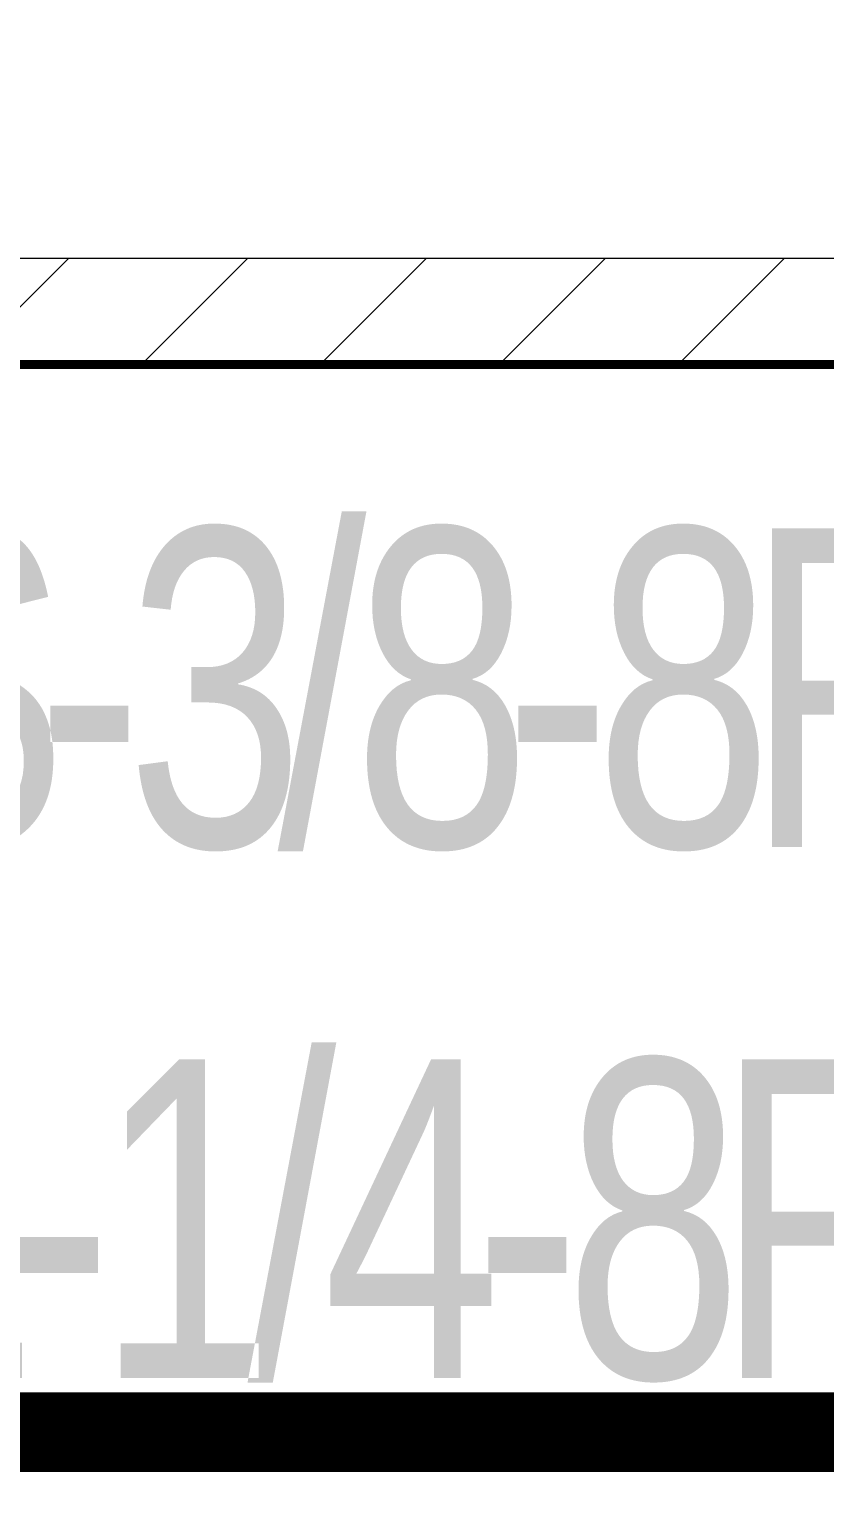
# Model space of a CAD drawing. Header units: millimetres. Extents: x -81374 to 485233, y -39075 to 157313.
# Drawn here: x 37759 to 38258, y -10371 to -9454 of the extents above; entities that cross this region are included whole.
import ezdxf
from ezdxf.enums import TextEntityAlignment as Align

# ---------------------------------------------------------------- set-up
doc = ezdxf.new("R2010")
doc.units = ezdxf.units.MM
doc.linetypes.add('CENTER', pattern=[2, 1.25, -0.25, 0.25, -0.25])
doc.linetypes.add('HIDDEN', pattern=[0.375, 0.25, -0.125])
for name, color, linetype, lineweight in [('CB-AC CABLE TRAY', 213, 'Continuous', 15), ('COPPER PIPE ', 4, 'Continuous', 30), ('G-IMPT', 8, 'Continuous', 5)]:
    doc.layers.add(name, color=color, linetype=linetype, lineweight=lineweight)
for name, color, linetype in [('CEN', 252, 'CENTER'), ('M-HVAC VRV PIPE', 152, 'Continuous'), ('M-HVAC-TEXT', 7, 'Continuous')]:
    doc.layers.add(name, color=color, linetype=linetype)
doc.styles.add('romans', font='stylu.ttf', dxfattribs={"height": 125})
doc.styles.get("Standard").update_dxf_attribs({"font": 'arial.ttf'})

# ---------------------------------------------------------------- blocks, each defined once
blk = doc.blocks.new('ng')
at = {"layer": 'CEN', "color": 9, "linetype": 'HIDDEN', "lineweight": 0, "ltscale": 1500, "true_color": 0xc7c8ca}
blk.add_lwpolyline([(45318.01, 48121.55), (45318.01, 49779.34), (49418.01, 49779.34), (49418.01, 48121.55)], dxfattribs=at)
blk = doc.blocks.new('floor plan 1')
at = {"layer": 'G-IMPT', "color": 8, "ltscale": 500}
for p, q in [((20753.7, -28759.41, 0), (18053.7, -28759.41, 0)), ((20177.75, -28794.52, 0), (20118.87, -28760.52, 0)), ((20063.58, -28766.7, 0), (20062.38, -28770.6, 0)), ((20065.48, -28762.72, 0), (20063.58, -28766.7, 0)), ((20062.38, -28770.6, 0), (20061.78, -28774.51, 0)), ((20061.78, -28774.51, 0), (20062.25, -28782.66, 0)), ((20062.25, -28782.66, 0), (20064.93, -28790.2, 0)), ((20108.2, -28787.39, 0), (20108.39, -28787.6, 0)), ((20064.93, -28790.2, 0), (20067.02, -28793.61, 0)), ((20067.02, -28793.61, 0), (20072.71, -28799.58, 0)), ((20141.3, -28796.86, 0), (20127.76, -28789.04, 0)), ((20072.71, -28799.58, 0), (20076.15, -28801.9, 0)), ((20076.14, -28801.91, 0), (20149.16, -28844.06, 0)), ((20236.21, -28828.27, 0), (20226.11, -28822.44, 0)), ((20247.88, -28835.01, 0), (20240.98, -28831.02, 0)), ((20197.51, -28871.98, 0), (20207.61, -28877.81, 0)), ((20212.38, -28880.56, 0), (20219.28, -28884.55, 0)), ((20328.54, -29073.76, 0), (20328.54, -29081.73, 0)), ((20385.74, -29081.73, 0), (20385.74, -29073.76, 0)), ((20328.54, -29087.24, 0), (20328.54, -29098.9, 0)), ((20385.74, -29098.9, 0), (20385.74, -29087.24, 0)), ((20182.44, -29103.29, 0), (20185.68, -29100.12, 0)), ((20185.68, -29100.12, 0), (20192.18, -29093.6, 0)), ((20192.18, -29093.6, 0), (20194.15, -29091.58, 0)), ((20174.22, -29110.47, 0), (20176.34, -29108.9, 0)), ((20176.34, -29108.9, 0), (20178.8, -29106.72, 0)), ((20178.8, -29106.72, 0), (20182.44, -29103.29, 0)), ((20191.24, -29110.69, 0), (20194.87, -29107.12, 0)), ((20194.87, -29107.12, 0), (20201.14, -29100.81, 0)), ((20174.73, -29110.18, 0), (20140.93, -29127.41, 0)), ((20172.2, -29112.81, 0), (20172.62, -29112.08, 0)), ((20172.62, -29112.08, 0), (20173.09, -29111.52, 0)), ((20173.09, -29111.52, 0), (20173.45, -29111.08, 0)), ((20173.45, -29111.08, 0), (20174.58, -29110.26, 0)), ((20174.58, -29110.26, 0), (20175.94, -29109.73, 0)), ((20175.94, -29109.73, 0), (20177.38, -29109.58, 0)), ((20177.38, -29109.58, 0), (20178.81, -29109.8, 0)), ((20178.81, -29109.8, 0), (20180.17, -29110.38, 0)), ((20180.17, -29110.38, 0), (20181.32, -29111.29, 0)), ((20181.32, -29111.29, 0), (20182.22, -29112.46, 0)), ((20182.22, -29112.46, 0), (20182.77, -29113.82, 0)), ((20182.22, -29118.87, 0), (20185.34, -29116.24, 0)), ((20182.77, -29113.82, 0), (20182.98, -29115.27, 0)), ((20185.34, -29116.24, 0), (20188.65, -29113.18, 0)), ((20188.65, -29113.18, 0), (20191.24, -29110.69, 0)), ((20222.37, -29120.66, 0), (20226.33, -29114.79, 0)), ((20146.13, -29137.6, 0), (20179.93, -29120.37, 0)), ((20180.43, -29120.08, 0), (20181.04, -29119.7, 0)), ((20181.04, -29119.7, 0), (20182.22, -29118.87, 0)), ((20216.82, -29128.8, 0), (20222.37, -29120.66, 0)), ((20226.05, -29135.57, 0), (20231.7, -29127.28, 0)), ((20231.7, -29127.28, 0), (20235.42, -29121.77, 0)), ((20135.83, -29131.67, 0), (20139.74, -29128.22, 0)), ((20135.83, -29131.67, 0), (20144.24, -29139.4, 0)), ((20137.92, -29131.73, 0), (20137.88, -29132.51, 0)), ((20137.88, -29132.51, 0), (20138.01, -29133.99, 0)), ((20138.07, -29130.95, 0), (20137.92, -29131.73, 0)), ((20138.01, -29133.99, 0), (20138.87, -29135.95, 0)), ((20138.33, -29130.21, 0), (20138.07, -29130.95, 0)), ((20138.68, -29129.51, 0), (20138.33, -29130.21, 0)), ((20139.12, -29128.88, 0), (20138.68, -29129.51, 0)), ((20138.87, -29135.95, 0), (20139.16, -29136.11, 0)), ((20139.65, -29128.31, 0), (20139.12, -29128.88, 0)), ((20146.15, -29137.59, 0), (20147.4, -29136.7, 0)), ((20211.13, -29137.08, 0), (20213.77, -29133.26, 0)), ((20213.77, -29133.26, 0), (20216.82, -29128.8, 0)), ((20222.95, -29140.1, 0), (20226.05, -29135.57, 0)), ((20143.14, -29138.19, 0), (20144.68, -29138.1, 0)), ((20144.03, -29143.36, 0), (20144.24, -29139.4, 0)), ((20146.46, -29149.36, 0), (20144.03, -29143.36, 0)), ((20144.68, -29138.1, 0), (20146.15, -29137.59, 0)), ((20208.4, -29140.89, 0), (20191.74, -29162.77, 0)), ((20207.32, -29144.77, 0), (20207.35, -29143.4, 0)), ((20207.35, -29143.4, 0), (20207.73, -29142.07, 0)), ((20207.73, -29142.07, 0), (20208.27, -29141.08, 0)), ((20208.27, -29141.08, 0), (20208.62, -29140.62, 0)), ((20208.36, -29140.95, 0), (20211.13, -29137.08, 0)), ((20208.62, -29140.62, 0), (20209.12, -29140.12, 0)), ((20209.12, -29140.12, 0), (20209.67, -29139.67, 0)), ((20209.67, -29139.67, 0), (20210.26, -29139.31, 0)), ((20210.26, -29139.31, 0), (20210.9, -29139.03, 0)), ((20210.9, -29139.03, 0), (20211.57, -29138.83, 0)), ((20211.57, -29138.83, 0), (20212.26, -29138.72, 0)), ((20212.26, -29138.72, 0), (20212.97, -29138.68, 0)), ((20218.67, -29146.23, 0), (20220.37, -29143.83, 0)), ((20220.37, -29143.83, 0), (20222.95, -29140.1, 0)), ((20152.57, -29157.6, 0), (20146.46, -29149.36, 0)), ((20200.84, -29169.69, 0), (20217.54, -29147.77, 0)), ((20217.58, -29147.72, 0), (20218.67, -29146.23, 0)), ((20328.54, -29154.63, 0), (20328.54, -29220.34, 0)), ((20385.74, -29221.5, 0), (20385.74, -29154.63, 0)), ((20157.22, -29162.34, 0), (20152.57, -29157.6, 0)), ((20162.96, -29167.33, 0), (20157.22, -29162.34, 0)), ((20191.04, -29163.98, 0), (20189.86, -29166.63, 0)), ((20191.58, -29162.98, 0), (20190.61, -29166.17, 0)), ((20178.21, -29177.96, 0), (20162.96, -29167.33, 0)), ((20189.86, -29166.63, 0), (20189.64, -29173.11, 0)), ((20189.64, -29173.11, 0), (20191.91, -29178.03, 0)), ((20190.61, -29166.17, 0), (20192.93, -29170.71, 0)), ((20192.93, -29170.71, 0), (20194.62, -29171.74, 0)), ((20194.62, -29171.74, 0), (20194.35, -29171.74, 0)), ((20194.35, -29171.74, 0), (20196.29, -29171.88, 0)), ((20196.29, -29171.88, 0), (20197.21, -29171.82, 0)), ((20197.21, -29171.82, 0), (20198.11, -29171.61, 0)), ((20198.11, -29171.61, 0), (20198.96, -29171.27, 0)), ((20198.96, -29171.27, 0), (20199.74, -29170.78, 0)), ((20199.74, -29170.78, 0), (20200.43, -29170.18, 0)), ((20200.43, -29170.18, 0), (20201, -29169.48, 0)), ((20200.67, -29170.08, 0), (20201.42, -29168.77, 0)), ((20202.52, -29173.19, 0), (20200.67, -29170.08, 0)), ((20201.42, -29168.77, 0), (20201.54, -29168.49, 0)), ((20205.28, -29176.04, 0), (20202.52, -29173.19, 0)), ((20255.37, -29166.79, 0), (20233.18, -29206.06, 0)), ((20243.14, -29211.69, 0), (20265.33, -29172.42, 0)), ((20254.65, -29169.56, 0), (20255.09, -29167.38, 0)), ((20255.09, -29171.77, 0), (20254.65, -29169.56, 0)), ((20264.97, -29172.98, 0), (20264.08, -29173.94, 0)), ((20265.62, -29171.83, 0), (20264.97, -29172.98, 0)), ((20197.93, -29188.38, 0), (20178.21, -29177.96, 0)), ((20191.91, -29178.03, 0), (20197.33, -29184.26, 0)), ((20209.91, -29179.76, 0), (20205.28, -29176.04, 0)), ((20216.79, -29184.38, 0), (20209.91, -29179.76, 0)), ((20264.08, -29173.94, 0), (20262.96, -29174.69, 0)), ((20197.33, -29184.26, 0), (20207.43, -29191.97, 0)), ((20239.67, -29203.36, 0), (20197.93, -29188.38, 0)), ((20207.43, -29191.97, 0), (20213.04, -29195.43, 0)), ((20227.02, -29190.28, 0), (20216.79, -29184.38, 0)), ((20239.22, -29196.54, 0), (20227.02, -29190.28, 0)), ((20348.79, -29185.14, 0), (20348.79, -29200.78, 0)), ((20260.03, -29206.13, 0), (20248.05, -29200.61, 0)), ((20244.48, -29204.55, 0), (20239.67, -29203.36, 0)), ((20303.26, -29217.32, 0), (20244.48, -29204.55, 0)), ((20273.71, -29210.94, 0), (20260.03, -29206.13, 0)), ((20411.02, -29217.32, 0), (20469.81, -29204.55, 0)), ((20241.2, -29215.52, 0), (20236.66, -29214.4, 0)), ((20301.51, -29228.63, 0), (20241.2, -29215.52, 0)), ((20357.14, -29221.03, 0), (20273.71, -29210.94, 0)), ((20357.14, -29221.95, 0), (20303.26, -29217.32, 0)), ((20357.14, -29221.03, 0), (20440.57, -29210.94, 0)), ((20357.14, -29221.95, 0), (20411.02, -29217.32, 0)), ((20275.14, -29223.41, 0), (20270.31, -29221.74, 0)), ((20284.1, -29224.4, 0), (20275.14, -29223.41, 0)), ((20357.14, -29233.39, 0), (20301.51, -29228.63, 0)), ((20357.14, -29233.39, 0), (20412.78, -29228.63, 0)), ((20328.54, -29230.89, 0), (20328.54, -29239.04, 0)), ((20357.14, -29232.47, 0), (20345.91, -29231.23, 0)), ((20357.14, -29232.47, 0), (20368.37, -29231.23, 0)), ((20385.74, -29239.04, 0), (20385.74, -29231.08, 0)), ((20328.84, -29243.18, 0), (20328.55, -29239.05, 0)), ((20331.15, -29251.05, 0), (20328.84, -29243.18, 0)), ((20383.12, -29251.09, 0), (20385.44, -29243.18, 0)), ((20385.44, -29243.18, 0), (20385.73, -29239.04, 0)), ((20333.07, -29254.61, 0), (20331.15, -29251.05, 0)), ((20335.49, -29257.88, 0), (20333.07, -29254.61, 0)), ((20376.02, -29260.7, 0), (20381.21, -29254.61, 0)), ((20381.21, -29254.61, 0), (20383.12, -29251.09, 0)), ((20338.33, -29260.75, 0), (20335.49, -29257.88, 0)), ((20341.56, -29263.21, 0), (20338.33, -29260.75, 0)), ((20345.11, -29265.19, 0), (20341.56, -29263.21, 0)), ((20348.81, -29266.62, 0), (20345.11, -29265.19, 0)), ((20365.51, -29266.61, 0), (20369.2, -29265.18, 0)), ((20369.2, -29265.18, 0), (20376.02, -29260.7, 0)), ((20352.8, -29267.53, 0), (20348.81, -29266.62, 0)), ((20357.14, -29267.87, 0), (20352.8, -29267.53, 0)), ((20357.14, -29267.87, 0), (20361.53, -29267.52, 0)), ((20361.53, -29267.52, 0), (20365.51, -29266.61, 0))]:
    blk.add_line(p, q, dxfattribs=at)
for radius, start, end in [(228.8, 131.40513, 180), (228.8, 131.40513, 180), (227.37, 130.96276, 180), (228.8, 180, 0), (228.8, 180, 0), (227.37, 180, 0)]:
    blk.add_arc((20357.14, -28931.02, 0), radius, start, end, dxfattribs=at)
for centre, major_axis, ratio, start_param, end_param in [((20120.5, -28794.49, 0), (-4.17, -7.23), 0.173648, 3.403392, 6.021386), ((20120.5, -28794.49, 0), (-4.17, -7.23), 0.173648, 2.356194, 2.879793), ((20120.5, -28794.49, 0), (-4.17, -7.23), 0.173648, 1.047198, 2.094395), ((20120.5, -28794.49, 0), (-4.17, -7.23), 0.173648, 0.261799, 0.785398), ((20260.35, -29169.61, 0), (4.98, -2.81), 0.992436, 2.081916, 3.241394), ((20260.35, -29169.61, 0), (4.98, -2.81), 0.992436, 0.099802, 2.081916), ((20238.16, -29208.88, 0), (4.98, -2.81), 0.992436, 0.957956, 2.081916), ((20357.14, -29204.33, 0), (-8.35, 0), 0.173648, 5.497787, 6.021386), ((20357.14, -29204.33, 0), (-8.35, 0), 0.173648, 0.261799, 2.879793), ((20357.14, -29204.33, 0), (-8.35, 0), 0.173648, 4.18879, 5.235988), ((20357.14, -29204.33, 0), (-8.35, 0), 0.173648, 3.403392, 3.926991), ((20238.16, -29208.88, 0), (4.98, -2.81), 0.992436, 4.258135, 5.223509)]:
    blk.add_ellipse(centre, major_axis=major_axis, ratio=ratio, start_param=start_param, end_param=end_param, dxfattribs=at)
for points, knots in [([(20065.48, -28762.73, 0), (20063.35, -28766.51, 0), (20061.5, -28772.35, 0), (20061.7, -28779.88, 0), (20062.48, -28783.9, 0), (20063.42, -28786.92, 0), (20064.68, -28789.83, 0), (20066.7, -28793.39, 0), (20070.09, -28797.56, 0), (20074.1, -28800.76, 0), (20077.81, -28802.85, 0), (20079.7, -28803.67, 0), (20080.68, -28804.02, 0)], [-1, -1, -1, -1, -0.8611111, -0.7916667, -0.7569444, -0.7222222, -0.6875, -0.6527778, -0.5833333, -0.5138889, -0.4791667, -0.4444444, -0.4444444, -0.4444444, -0.4444444]), ([(20065.48, -28762.73, 0), (20063.78, -28765.75, 0), (20062.08, -28770.37, 0), (20061.55, -28777.09, 0), (20061.99, -28782.08, 0), (20063.34, -28786.95, 0), (20065.48, -28791.51, 0), (20068.39, -28795.59, 0), (20071.93, -28799.14, 0), (20076.06, -28802.01, 0), (20079.1, -28803.45, 0), (20080.67, -28804.02, 0)], [-1, -1, -1, -1, -0.8888889, -0.8333333, -0.7777778, -0.7222222, -0.6666667, -0.6111111, -0.5555556, -0.5, -0.4444444, -0.4444444, -0.4444444, -0.4444444]), ([(20117.06, -28792.5, 0), (20117.38, -28791.96, 0), (20118.06, -28790.9, 0), (20119.01, -28789.74, 0), (20119.78, -28788.92, 0), (20120.35, -28788.37, 0), (20120.91, -28787.89, 0), (20121.44, -28787.49, 0), (20121.94, -28787.15, 0), (20122.55, -28786.8, 0), (20122.91, -28786.65, 0), (20123.11, -28786.6, 0)], [-1, -1, -1, -1, -0.8571429, -0.7142857, -0.6428571, -0.5714286, -0.5, -0.4285714, -0.3571429, -0.2857143, -0.1428571, -0.1428571, -0.1428571, -0.1428571]), ([(20123.48, -28787.53, 0), (20123.42, -28787.65, 0), (20123.28, -28787.92, 0), (20123.01, -28788.39, 0), (20122.69, -28788.92, 0), (20122.32, -28789.51, 0), (20121.91, -28790.15, 0), (20121.32, -28791.07, 0), (20120.53, -28792.33, 0), (20119.89, -28793.41, 0), (20119.57, -28793.95, 0)], [-0.7142857, -0.7142857, -0.7142857, -0.7142857, -0.6428571, -0.5714286, -0.5, -0.4285714, -0.3571429, -0.2857143, -0.1428571, 0, 0, 0, 0]), ([(20111.08, -28797.23, 0), (20111.56, -28796.74, 0), (20112.57, -28795.65, 0), (20113.45, -28794.41, 0), (20113.91, -28793.73, 0)], [-0.07874903, -0.07874903, -0.07874903, -0.07874903, -0.05555556, -0.02873291, -0.02873291, -0.02873291, -0.02873291]), ([(20114.91, -28798.8, 0), (20114.93, -28798.59, 0), (20114.99, -28798.14, 0), (20115.13, -28797.42, 0), (20115.32, -28796.65, 0), (20115.64, -28795.57, 0), (20116.17, -28794.17, 0), (20116.75, -28793.05, 0), (20117.06, -28792.5, 0)], [-0.5714286, -0.5714286, -0.5714286, -0.5714286, -0.5, -0.4285714, -0.3571429, -0.2857143, -0.1428571, 0, 0, 0, 0]), ([(20119.57, -28793.95, 0), (20119.26, -28794.5, 0), (20118.64, -28795.59, 0), (20117.95, -28796.91, 0), (20117.44, -28797.88, 0), (20117.09, -28798.55, 0), (20116.77, -28799.17, 0), (20116.47, -28799.72, 0), (20116.2, -28800.18, 0), (20115.87, -28800.69, 0), (20115.66, -28800.93, 0), (20115.54, -28801.02, 0)], [-1, -1, -1, -1, -0.8571429, -0.7142857, -0.6428571, -0.5714286, -0.5, -0.4285714, -0.3571429, -0.2857143, -0.1428571, -0.1428571, -0.1428571, -0.1428571]), ([(20181.22, -29119.47, 0), (20181.24, -29119.44, 0), (20181.3, -29119.37, 0), (20181.41, -29119.24, 0), (20181.56, -29119.06, 0), (20181.71, -29118.88, 0), (20181.87, -29118.69, 0), (20182.01, -29118.52, 0), (20182.14, -29118.32, 0), (20182.29, -29118.08, 0), (20182.43, -29117.81, 0), (20182.57, -29117.5, 0), (20182.69, -29117.17, 0), (20182.79, -29116.84, 0), (20182.87, -29116.5, 0), (20182.93, -29116.12, 0), (20182.97, -29115.7, 0), (20182.98, -29115.42, 0), (20182.98, -29115.28, 0)], [0, 0, 0, 0, 0.041667, 0.104167, 0.161458, 0.229167, 0.270833, 0.3125, 0.364583, 0.416667, 0.479167, 0.541667, 0.625, 0.6875, 0.75, 0.833333, 0.916667, 1, 1, 1, 1]), ([(20139.64, -29128.32, 0), (20139.8, -29128.17, 0), (20140.04, -29127.96, 0), (20140.4, -29127.72, 0), (20140.68, -29127.54, 0), (20140.97, -29127.39, 0), (20141.27, -29127.25, 0), (20141.58, -29127.13, 0), (20141.89, -29127.02, 0), (20142.21, -29126.94, 0), (20142.54, -29126.88, 0), (20142.83, -29126.84, 0), (20143.11, -29126.81, 0), (20143.44, -29126.8, 0), (20143.8, -29126.82, 0), (20144.16, -29126.85, 0), (20144.47, -29126.9, 0), (20144.76, -29126.95, 0), (20145.06, -29127.01, 0), (20145.32, -29127.06, 0), (20145.55, -29127.14, 0), (20145.7, -29127.23, 0), (20145.8, -29127.33, 0), (20145.9, -29127.42, 0), (20146.06, -29127.53, 0), (20146.34, -29127.7, 0), (20146.77, -29127.94, 0), (20147.16, -29128.22, 0), (20147.41, -29128.42, 0), (20147.61, -29128.61, 0), (20147.81, -29128.84, 0), (20148.02, -29129.11, 0), (20148.2, -29129.37, 0), (20148.35, -29129.63, 0), (20148.53, -29129.96, 0), (20148.72, -29130.34, 0), (20148.89, -29130.76, 0), (20149, -29131.12, 0), (20149.08, -29131.48, 0), (20149.15, -29131.94, 0), (20149.18, -29132.28, 0), (20149.18, -29132.51, 0)], [0, 0, 0, 0, 0.05, 0.075, 0.1, 0.125, 0.15, 0.175, 0.2, 0.225, 0.25, 0.275, 0.29375, 0.3125, 0.35, 0.375, 0.39375, 0.425, 0.45, 0.475, 0.5, 0.525, 0.55, 0.575, 0.59375, 0.6125, 0.65, 0.675, 0.6875, 0.703125, 0.725, 0.75, 0.775, 0.79375, 0.8125, 0.85, 0.875, 0.9, 0.925, 0.95, 1, 1, 1, 1]), ([(20174.49, -29120.18, 0), (20174.71, -29120.31, 0), (20175.04, -29120.47, 0), (20175.5, -29120.65, 0), (20175.85, -29120.76, 0), (20176.21, -29120.85, 0), (20176.57, -29120.92, 0), (20176.93, -29120.96, 0), (20177.29, -29120.98, 0), (20177.66, -29120.98, 0), (20178.02, -29120.95, 0), (20178.38, -29120.9, 0), (20178.73, -29120.82, 0), (20179.08, -29120.72, 0), (20179.43, -29120.6, 0), (20179.77, -29120.46, 0), (20180.09, -29120.29, 0), (20180.4, -29120.11, 0), (20180.78, -29119.84, 0), (20181.05, -29119.62, 0), (20181.22, -29119.47, 0)], [0.4444444, 0.4444444, 0.4444444, 0.4444444, 0.5, 0.5277778, 0.5555556, 0.5833333, 0.6111111, 0.6388889, 0.6666667, 0.6944444, 0.7222222, 0.75, 0.7777778, 0.8055556, 0.8333333, 0.8611111, 0.8888889, 0.9166667, 0.9444444, 1, 1, 1, 1]), ([(20149.18, -29132.51, 0), (20149.18, -29132.82, 0), (20149.15, -29133.29, 0), (20149.04, -29133.83, 0), (20148.96, -29134.14, 0), (20148.89, -29134.36, 0), (20148.81, -29134.59, 0), (20148.73, -29134.8, 0), (20148.63, -29135.02, 0), (20148.53, -29135.23, 0), (20148.42, -29135.43, 0), (20148.3, -29135.63, 0), (20148.17, -29135.82, 0), (20148.04, -29136.01, 0), (20147.89, -29136.19, 0), (20147.69, -29136.42, 0), (20147.53, -29136.59, 0), (20147.41, -29136.69, 0)], [0, 0, 0, 0, 0.2, 0.3, 0.35, 0.4, 0.45, 0.5, 0.55, 0.6, 0.65, 0.7, 0.75, 0.8, 0.85, 0.9, 1, 1, 1, 1]), ([(20217.65, -29147.63, 0), (20217.7, -29147.56, 0), (20217.8, -29147.4, 0), (20217.94, -29147.15, 0), (20218.07, -29146.91, 0), (20218.18, -29146.67, 0), (20218.3, -29146.37, 0), (20218.43, -29146.01, 0), (20218.53, -29145.61, 0), (20218.6, -29145.26, 0), (20218.64, -29144.92, 0), (20218.66, -29144.58, 0), (20218.65, -29144.24, 0), (20218.63, -29143.89, 0), (20218.58, -29143.55, 0), (20218.49, -29143.1, 0), (20218.33, -29142.54, 0), (20218.06, -29141.89, 0), (20217.71, -29141.27, 0), (20217.29, -29140.71, 0), (20216.8, -29140.21, 0), (20216.25, -29139.76, 0), (20215.66, -29139.39, 0), (20215.13, -29139.13, 0), (20214.69, -29138.97, 0), (20214.36, -29138.87, 0), (20214.02, -29138.79, 0), (20213.55, -29138.71, 0), (20213.2, -29138.69, 0), (20212.97, -29138.69, 0)], [0, 0, 0, 0, 0.027778, 0.055556, 0.083333, 0.104167, 0.125, 0.166667, 0.194444, 0.222222, 0.25, 0.277778, 0.305556, 0.333333, 0.361111, 0.388889, 0.444444, 0.5, 0.555556, 0.611111, 0.666667, 0.722222, 0.777778, 0.833333, 0.861111, 0.888889, 0.916667, 0.944444, 1, 1, 1, 1]), ([(20214.21, -29149.87, 0), (20214.31, -29149.85, 0), (20214.52, -29149.8, 0), (20214.82, -29149.71, 0), (20215.11, -29149.61, 0), (20215.39, -29149.5, 0), (20215.64, -29149.37, 0), (20215.87, -29149.25, 0), (20216.09, -29149.12, 0), (20216.33, -29148.96, 0), (20216.55, -29148.79, 0), (20216.75, -29148.62, 0), (20216.92, -29148.46, 0), (20217.1, -29148.29, 0), (20217.28, -29148.09, 0), (20217.48, -29147.86, 0), (20217.59, -29147.71, 0), (20217.65, -29147.63, 0)], [0.2222222, 0.2222222, 0.2222222, 0.2222222, 0.2777778, 0.3333333, 0.3888889, 0.4444444, 0.5, 0.5416667, 0.5833333, 0.6388889, 0.6944444, 0.7361111, 0.7777778, 0.8194444, 0.8611111, 0.9166667, 1, 1, 1, 1]), ([(20191.61, -29162.93, 0), (20191.7, -29162.82, 0), (20191.83, -29162.64, 0), (20192.02, -29162.42, 0), (20192.18, -29162.26, 0), (20192.34, -29162.1, 0), (20192.51, -29161.94, 0), (20192.69, -29161.79, 0), (20192.87, -29161.65, 0), (20193.06, -29161.52, 0), (20193.25, -29161.4, 0), (20193.45, -29161.28, 0), (20193.65, -29161.17, 0), (20193.85, -29161.08, 0), (20194.13, -29160.96, 0), (20194.63, -29160.78, 0), (20195.37, -29160.61, 0), (20195.98, -29160.57, 0), (20196.29, -29160.58, 0)], [0, 0, 0, 0, 0.083333, 0.125, 0.166667, 0.208333, 0.25, 0.291667, 0.333333, 0.375, 0.416667, 0.458333, 0.5, 0.541667, 0.583333, 0.666667, 0.833333, 1, 1, 1, 1]), ([(20196.29, -29160.58, 0), (20196.71, -29160.58, 0), (20197.34, -29160.66, 0), (20198.04, -29160.87, 0), (20198.42, -29161.03, 0), (20198.7, -29161.16, 0), (20198.97, -29161.3, 0), (20199.32, -29161.51, 0), (20199.89, -29161.93, 0), (20200.61, -29162.64, 0), (20201.2, -29163.47, 0), (20201.56, -29164.2, 0), (20201.77, -29164.78, 0), (20201.9, -29165.39, 0), (20201.97, -29166.03, 0), (20201.97, -29166.66, 0), (20201.9, -29167.29, 0), (20201.76, -29167.89, 0), (20201.49, -29168.66, 0), (20201.2, -29169.19, 0), (20200.97, -29169.52, 0)], [0, 0, 0, 0, 0.1, 0.15, 0.175, 0.2, 0.225, 0.25, 0.3, 0.4, 0.5, 0.55, 0.6, 0.65, 0.7, 0.75, 0.8, 0.85, 0.9, 1, 1, 1, 1]), ([(20236.77, -29213.52, 0), (20236.81, -29213.34, 0), (20236.89, -29212.96, 0), (20237.11, -29212.01, 0), (20237.47, -29210.56, 0), (20237.91, -29208.93, 0), (20238.27, -29207.65, 0), (20238.55, -29206.64, 0), (20238.84, -29205.65, 0), (20239.13, -29204.75, 0), (20239.36, -29204.04, 0), (20239.53, -29203.59, 0), (20239.6, -29203.44, 0), (20239.62, -29203.4, 0)], [0, 0, 0, 0, 0.0555556, 0.1111111, 0.2222222, 0.3333333, 0.3888889, 0.4444444, 0.5138889, 0.5833333, 0.6527778, 0.7222222, 0.7777778, 0.7777778, 0.7777778, 0.7777778]), ([(20258.92, -29207.84, 0), (20259.04, -29207.61, 0), (20259.26, -29207.2, 0), (20259.54, -29206.71, 0), (20259.77, -29206.35, 0), (20259.94, -29206.16, 0), (20260, -29206.12, 0), (20260.03, -29206.13, 0)], [0.2222222, 0.2222222, 0.2222222, 0.2222222, 0.2777778, 0.3333333, 0.3888889, 0.4444444, 0.4956758, 0.4956758, 0.4956758, 0.4956758]), ([(20260.03, -29206.13, 0), (20260.03, -29206.13, 0), (20260.05, -29206.14, 0), (20260.07, -29206.23, 0), (20260.03, -29206.5, 0), (20259.88, -29207.06, 0), (20259.67, -29207.69, 0), (20259.49, -29208.18, 0)], [0.4980564, 0.4980564, 0.4980564, 0.4980564, 0.5, 0.5555556, 0.6111111, 0.6666667, 0.7777778, 0.7777778, 0.7777778, 0.7777778]), ([(20348.79, -29205.63, 0), (20348.79, -29205.53, 0), (20348.93, -29205.35, 0), (20349.46, -29205.24, 0), (20350.06, -29205.21, 0), (20350.6, -29205.21, 0), (20351.22, -29205.23, 0), (20351.92, -29205.26, 0), (20352.68, -29205.29, 0), (20353.77, -29205.34, 0), (20355.26, -29205.39, 0), (20356.51, -29205.41, 0), (20357.14, -29205.41, 0)], [-1, -1, -1, -1, -0.857143, -0.714286, -0.642857, -0.571429, -0.5, -0.428571, -0.357143, -0.285714, -0.142857, 0, 0, 0, 0]), ([(20357.14, -29208.31, 0), (20356.51, -29208.31, 0), (20355.26, -29208.24, 0), (20353.77, -29208.01, 0), (20352.68, -29207.75, 0), (20351.92, -29207.52, 0), (20351.22, -29207.28, 0), (20350.71, -29207.07, 0), (20350.44, -29206.94, 0), (20350.36, -29206.9, 0)], [-1, -1, -1, -1, -0.8571429, -0.7142857, -0.6428571, -0.5714286, -0.5, -0.4285714, -0.3958969, -0.3958969, -0.3958969, -0.3958969]), ([(20357.14, -29205.41, 0), (20357.77, -29205.41, 0), (20359.03, -29205.39, 0), (20360.51, -29205.34, 0), (20361.6, -29205.29, 0), (20362.36, -29205.26, 0), (20363.06, -29205.23, 0), (20363.68, -29205.21, 0), (20364.22, -29205.21, 0), (20364.52, -29205.23, 0), (20364.66, -29205.24, 0)], [-1, -1, -1, -1, -0.8571429, -0.7142857, -0.6428571, -0.5714286, -0.5, -0.4285714, -0.3571429, -0.2857143, -0.2857143, -0.2857143, -0.2857143]), ([(20363.67, -29207.02, 0), (20363.47, -29207.11, 0), (20363.06, -29207.28, 0), (20362.36, -29207.52, 0), (20361.6, -29207.75, 0), (20360.51, -29208.01, 0), (20359.03, -29208.24, 0), (20357.77, -29208.31, 0), (20357.14, -29208.31, 0)], [-0.5714286, -0.5714286, -0.5714286, -0.5714286, -0.5, -0.4285714, -0.3571429, -0.2857143, -0.1428571, 0, 0, 0, 0]), ([(20236.77, -29213.52, 0), (20236.74, -29213.69, 0), (20236.68, -29213.99, 0), (20236.64, -29214.3, 0), (20236.64, -29214.39, 0), (20236.66, -29214.39, 0)], [0, 0, 0, 0, 0.0555556, 0.1111111, 0.1797143, 0.1797143, 0.1797143, 0.1797143]), ([(20364.22, -29211.12, 0), (20363.55, -29210.95, 0), (20362.11, -29210.63, 0), (20360.59, -29210.48, 0), (20359.78, -29210.42, 0)], [-0.07874903, -0.07874903, -0.07874903, -0.07874903, -0.05555556, -0.02873291, -0.02873291, -0.02873291, -0.02873291]), ([(20357.14, -29221.87, 0), (20357.14, -29221.7, 0), (20357.14, -29221.4, 0), (20357.14, -29221.12, 0), (20357.14, -29221, 0), (20357.14, -29221.07, 0), (20357.14, -29221.31, 0), (20357.14, -29221.84, 0), (20357.14, -29222.47, 0), (20357.14, -29222.98, 0)], [-0.6666667, -0.6666667, -0.6666667, -0.6666667, -0.6111111, -0.5555556, -0.5, -0.4444444, -0.3888889, -0.3333333, -0.2222222, -0.2222222, -0.2222222, -0.2222222]), ([(20357.14, -29221.87, 0), (20357.14, -29221.7, 0), (20357.14, -29221.4, 0), (20357.14, -29221.12, 0), (20357.14, -29221, 0), (20357.14, -29221.07, 0), (20357.14, -29221.31, 0), (20357.14, -29221.77, 0), (20357.14, -29222.36, 0), (20357.14, -29222.85, 0), (20357.14, -29222.98, 0)], [0.3333333, 0.3333333, 0.3333333, 0.3333333, 0.3888889, 0.4444444, 0.5, 0.5555556, 0.6111111, 0.6666667, 0.75, 0.7777778, 0.7777778, 0.7777778, 0.7777778]), ([(20357.14, -29222.84, 0), (20357.14, -29222.66, 0), (20357.14, -29222.36, 0), (20357.14, -29222.06, 0), (20357.14, -29221.92, 0), (20357.14, -29221.96, 0), (20357.14, -29222.18, 0), (20357.14, -29222.69, 0), (20357.14, -29223.52, 0), (20357.14, -29224.58, 0), (20357.14, -29225.47, 0), (20357.14, -29226.42, 0), (20357.14, -29227.74, 0), (20357.14, -29229.09, 0), (20357.14, -29230.33, 0), (20357.14, -29231.18, 0), (20357.14, -29231.92, 0), (20357.14, -29232.31, 0), (20357.14, -29232.49, 0)], [0, 0, 0, 0, 0.055556, 0.111111, 0.166667, 0.222222, 0.277778, 0.333333, 0.444444, 0.5, 0.555556, 0.611111, 0.666667, 0.777778, 0.833333, 0.888889, 0.944444, 1, 1, 1, 1]), ([(20328.97, -29234.07, 0), (20328.76, -29235.29, 0), (20328.52, -29237.55, 0), (20328.55, -29240.95, 0), (20328.98, -29244.64, 0), (20330.13, -29248.91, 0), (20332.21, -29253.49, 0), (20335.09, -29257.6, 0), (20338.61, -29261.2, 0), (20342.72, -29264.08, 0), (20347.3, -29266.27, 0), (20352.02, -29267.53, 0), (20355.4, -29267.85, 0), (20357.14, -29267.87, 0)], [-0.5555556, -0.5555556, -0.5555556, -0.5555556, -0.5138889, -0.4791667, -0.4444444, -0.3888889, -0.3333333, -0.2777778, -0.2222222, -0.1666667, -0.1111111, -0.0555556, 0, 0, 0, 0]), ([(20357.14, -29231.53, 0), (20357.14, -29231.77, 0), (20357.14, -29232.23, 0), (20357.14, -29232.95, 0), (20357.14, -29233.46, 0), (20357.14, -29233.37, 0), (20357.14, -29232.97, 0), (20357.14, -29232.67, 0), (20357.14, -29232.49, 0)], [0.5555556, 0.5555556, 0.5555556, 0.5555556, 0.6111111, 0.6666667, 0.7777778, 0.8888889, 0.9444444, 1, 1, 1, 1]), ([(20357.14, -29267.87, 0), (20361.48, -29267.82, 0), (20367.47, -29266.5, 0), (20373.89, -29262.56, 0), (20376.98, -29259.88, 0), (20379.13, -29257.55, 0), (20381.02, -29255.01, 0), (20383.08, -29251.48, 0), (20385, -29246.46, 0), (20385.77, -29241.38, 0), (20385.73, -29237.13, 0), (20385.49, -29235.08, 0), (20385.31, -29234.06, 0)], [-1, -1, -1, -1, -0.8611111, -0.7916667, -0.7569444, -0.7222222, -0.6875, -0.6527778, -0.5833333, -0.5138889, -0.4791667, -0.4444444, -0.4444444, -0.4444444, -0.4444444]), ([(20357.14, -29267.87, 0), (20360.62, -29267.83, 0), (20365.47, -29266.99, 0), (20371.55, -29264.09, 0), (20375.65, -29261.22, 0), (20379.19, -29257.61, 0), (20382.07, -29253.48, 0), (20384.15, -29248.91, 0), (20385.45, -29244.07, 0), (20385.87, -29239.07, 0), (20385.6, -29235.71, 0), (20385.31, -29234.07, 0)], [-1, -1, -1, -1, -0.8888889, -0.8333333, -0.7777778, -0.7222222, -0.6666667, -0.6111111, -0.5555556, -0.5, -0.4444444, -0.4444444, -0.4444444, -0.4444444])]:
    blk.add_open_spline(points, degree=3, knots=knots, dxfattribs=at)
for points in [[(20116.56, -28789.29, 0), (20117.2, -28787.92, 0), (20117.71, -28786.53, 0), (20118.12, -28785.12, 0)], [(20116.56, -28789.29, 0), (20117.2, -28787.92, 0), (20117.72, -28786.54, 0), (20118.12, -28785.13, 0)], [(20123.55, -28786.61, 0), (20123.64, -28786.67, 0), (20123.69, -28786.77, 0), (20123.67, -28786.93, 0)], [(20111.09, -28797.22, 0), (20112.13, -28796.16, 0), (20113.03, -28794.94, 0), (20113.9, -28793.7, 0)], [(20349.62, -29206.5, 0), (20349.35, -29206.33, 0), (20348.93, -29206, 0), (20348.79, -29205.74, 0), (20348.79, -29205.63, 0)], [(20354.6, -29210.35, 0), (20353.12, -29210.48, 0), (20351.68, -29210.72, 0), (20350.27, -29211.07, 0)], [(20354.6, -29210.35, 0), (20353.12, -29210.48, 0), (20351.69, -29210.71, 0), (20350.28, -29211.06, 0)], [(20365.49, -29205.63, 0), (20365.49, -29205.74, 0), (20365.35, -29206, 0), (20364.93, -29206.33, 0), (20364.66, -29206.5, 0)], [(20365.28, -29205.37, 0), (20365.42, -29205.44, 0), (20365.49, -29205.53, 0), (20365.49, -29205.63, 0)], [(20236.66, -29214.39, 0), (20236.67, -29214.4, 0), (20236.68, -29214.38, 0), (20236.7, -29214.35, 0)], [(20364.21, -29211.12, 0), (20362.77, -29210.75, 0), (20361.27, -29210.58, 0), (20359.75, -29210.45, 0)], [(20328.98, -29234.05, 0), (20328.4, -29237.33, 0), (20328.39, -29244.12, 0), (20331.85, -29253.7, 0), (20338.3, -29261.51, 0), (20347.19, -29266.7, 0), (20353.68, -29267.83, 0), (20357.14, -29267.87, 0)], [(20357.14, -29231.77, 0), (20357.14, -29231.93, 0), (20357.14, -29232.2, 0), (20357.14, -29232.43, 0), (20357.14, -29232.5, 0), (20357.14, -29232.38, 0), (20357.14, -29232.1, 0), (20357.14, -29231.81, 0), (20357.14, -29231.63, 0)], [(20357.14, -29231.77, 0), (20357.14, -29231.93, 0), (20357.14, -29232.2, 0), (20357.14, -29232.43, 0), (20357.14, -29232.5, 0), (20357.14, -29232.38, 0), (20357.14, -29232.1, 0), (20357.14, -29231.81, 0), (20357.14, -29231.63, 0)]]:
    blk.add_open_spline(points, degree=3, dxfattribs=at)
at = {"layer": 'CEN', "linetype": 'Continuous'}
blk.add_blockref('ng', (-28240.37, -78519.65), dxfattribs=at)
at = {"layer": 'G-IMPT', "color": 8, "ltscale": 500}
for rotation, p in [(359.99915, (39680.63, -4989.62, 0)), (359.99915, (35886.72, -10139.29, 0)), (270.00085, (28873.29, -20643.48, 0)), (359.99915, (11975.31, -26935.44, 0)), (359.99915, (15267.63, -26935.44, 0)), (359.99915, (26686.27, -26987.73, 0)), (270.00085, (15861.11, -28615.02, 0)), (89.99915, (23697.81, -33300.57, 0)), (89.99915, (23597.87, -35337.73, 0)), (89.99915, (23597.88, -37388.34, 0)), (359.99915, (13750.44, -37781.54, 0)), (89.99915, (23697.83, -40746.76, 0)), (89.99915, (23597.8, -44302.49, 0)), (89.99915, (23597.81, -46399.06, 0)), (89.99915, (23697.78, -48339.78, 0)), (89.99915, (23697.77, -54279.98, 0)), (359.99915, (27418.07, -55702.4, 0)), (89.99915, (9671.91, -65856.51, 0)), (359.99915, (4684.11, -67403.39, 0)), (359.99915, (8737.21, -67403.39, 0))]:
    blk.add_attdef('PARTITIONTYPE', text='', height=200, rotation=rotation, dxfattribs=at).set_placement(p, align=Align.MIDDLE_CENTER)
blk = doc.blocks.new('*U117')
at = {"layer": 'CB-AC CABLE TRAY', "true_color": 0xa953a0}
h = blk.add_hatch(dxfattribs=at)
h.set_pattern_fill('ANSI31', color=215, scale=25)
h.set_pattern_definition([(45, (-898891.7, 1102908.81), (-56.1266008, 56.1266008), [])])
h.paths.add_polyline_path([(-88704.88, -150.44), (-88704.88, 149.56), (-82827.36, 149.56), (-82827.36, -150.44)])
at = {"layer": 'CB-AC CABLE TRAY', "color": 215, "true_color": 0xa953a0}
blk.add_lwpolyline([(-88704.88, -150.44), (-88704.88, 149.56), (-82827.36, 149.56), (-82827.36, -150.44)], close=True, dxfattribs=at)

msp = doc.modelspace()

# ---------------------------------------------------------------- linework, layer by layer
at = {"layer": 'COPPER PIPE ', "color": 4, "linetype": 'Continuous', "const_width": 15}
msp.add_lwpolyline([(41928.5, -9669.61), (33008.97, -9669.61), (33008.97, -9867.03), (32769.56, -9867.03)], dxfattribs=at)
at = {"layer": 'M-HVAC VRV PIPE', "color": 171, "linetype": 'Continuous', "const_width": 15}
msp.add_lwpolyline([(41057.07, -9834.98), (34019.63, -9834.98)], dxfattribs=at)

# ---------------------------------------------------------------- block references
at = {"linetype": 'Continuous', "rotation": 180}
msp.add_blockref('floor plan 1', (58170.8, -39075.37), dxfattribs=at)
at = {"layer": 'CB-AC CABLE TRAY', "color": 4, "linetype": 'HIDDEN', "rotation": 359.9997198436913}
msp.add_blockref('*U117', (123418.78, -9748.07), dxfattribs=at)

# ---------------------------------------------------------------- next in the draw order: texts
at = {"layer": 'M-HVAC-TEXT', "insert": (37649.43, -10303.91), "char_height": 200, "width": 1193.9073, "attachment_point": 7, "style": 'romans', "bg_fill": 2}
msp.add_mtext('{\\W0.75;\\T0.75;\\C171;S-3/8-8RMT \\P\\pxt5.333333;L-1/4-8RMT}', dxfattribs=at)

# ---------------------------------------------------------------- next in the draw order: linework, layer by layer
at = {"layer": 'CEN', "color": 11, "linetype": 'HIDDEN', "lineweight": 0, "ltscale": 1500, "const_width": 50}
msp.add_lwpolyline([(41093.16, -8677.28), (41093.16, -10335.07), (36993.16, -10335.07), (36993.16, -8677.28)], dxfattribs=at)

doc.saveas('drawing.dxf')
